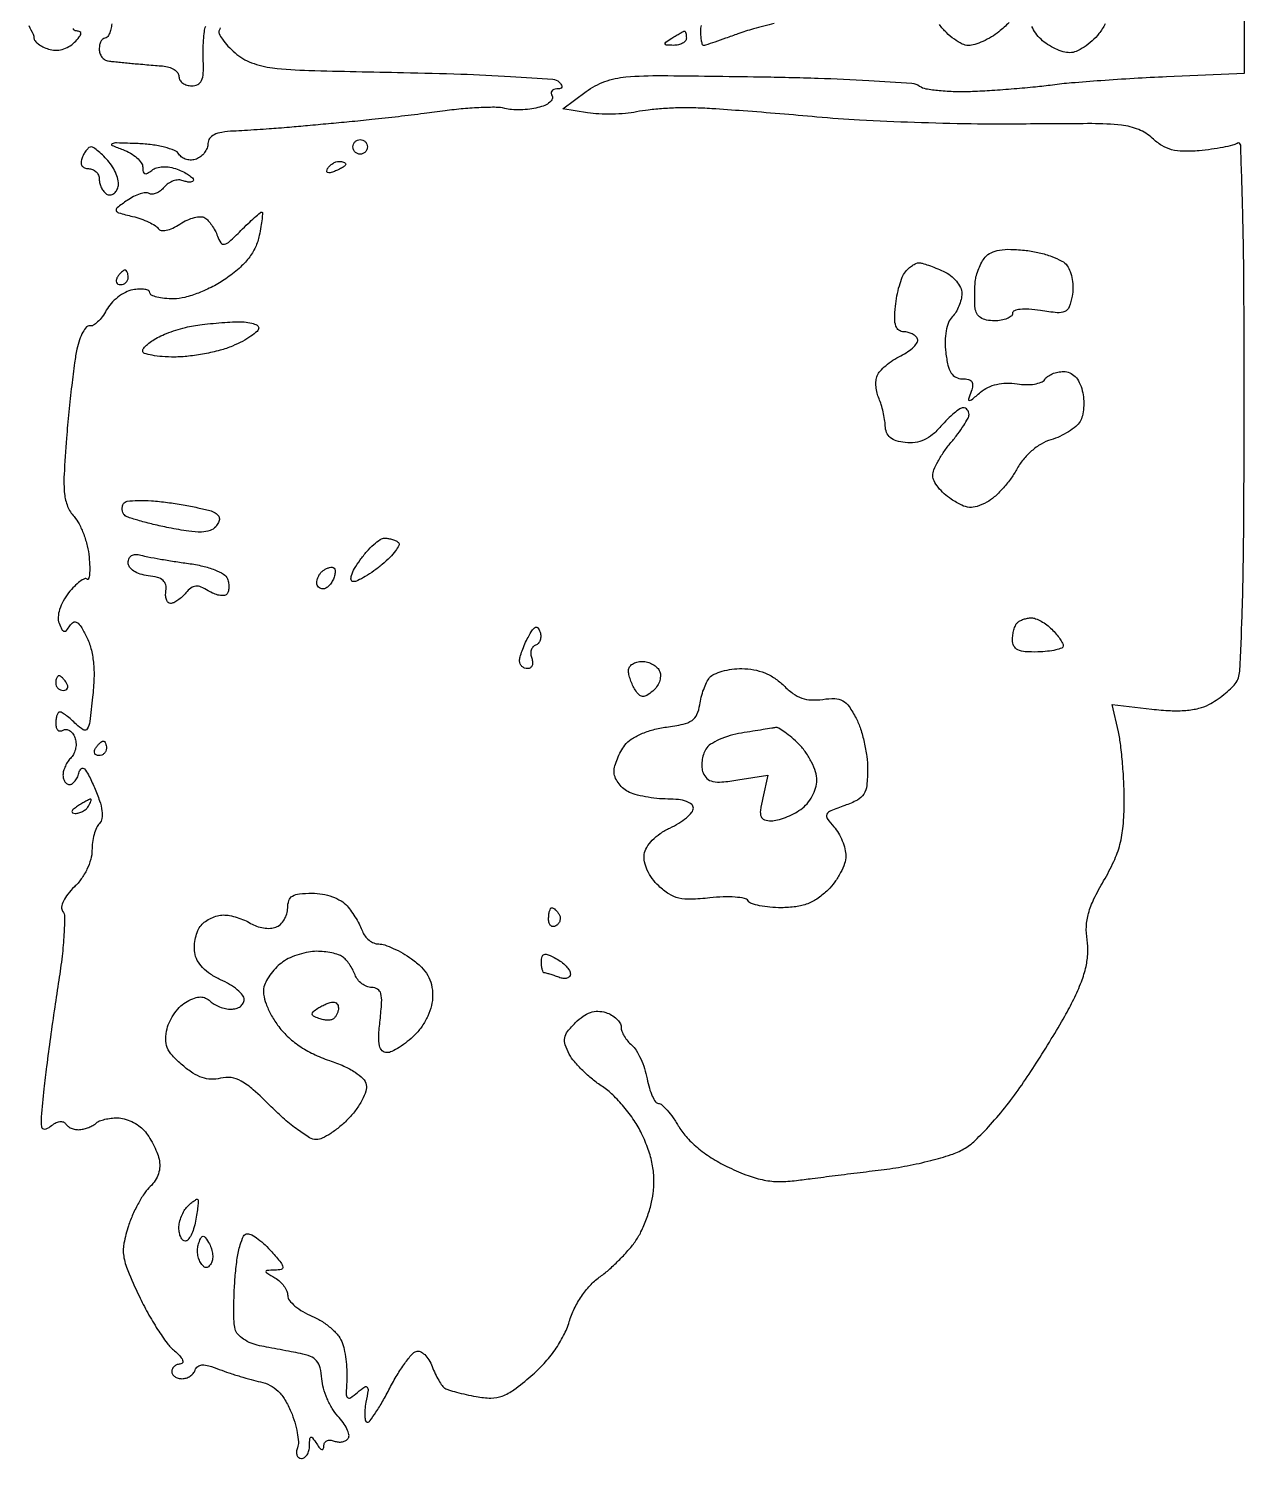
# Model space of a CAD drawing. Extents: x 0 to 102, y 0 to 135.
# Drawn here: x 87.33 to 101.54, y 100.42 to 117.11 of the extents above; entities that cross this region are included whole.
import ezdxf

# ---------------------------------------------------------------- set-up
doc = ezdxf.new("R2010")
doc.units = 0
doc.header["$MEASUREMENT"] = 0

msp = doc.modelspace()

# ---------------------------------------------------------------- linework, layer by layer
for points in [[(89.563001, 117.122141, -0.116081), (89.553366, 117.093302, 0.257894), (89.551523, 117.055571, 0.039817), (89.591172, 116.988761, 0.036026), (89.655437, 116.910451, 0.023972), (89.739355, 116.830108, 0.088283), (89.930642, 116.715552, 0.06191), (90.175101, 116.655775, 0.022539), (90.601445, 116.625416, 0.001901), (91.70342, 116.600933, -0.004205), (92.3751, 116.582915, -0.006531), (92.953983, 116.554938, -0.002432), (93.44867, 116.522132, -0.179377), (93.52107, 116.489272, -0.051571), (93.548829, 116.455412, -0.229064), (93.552155, 116.430611, -0.257015), (93.534966, 116.414579, -0.061943), (93.494927, 116.4096, 0.083242), (93.458053, 116.403418, 0.161917), (93.434611, 116.385477, 0.181826), (93.428164, 116.358759, 0.108075), (93.439167, 116.32748, -0.252947), (93.441234, 116.291925, -0.111512), (93.411468, 116.253535, -0.071107), (93.352838, 116.217816, -0.039846), (93.273603, 116.191068, -0.032161), (93.178222, 116.173554, -0.023273), (93.070403, 116.165911, -0.023647), (92.966877, 116.168298, -0.046392), (92.885623, 116.181667, 0.061798), (92.787514, 116.194727, 0.012281), (92.610188, 116.191949, 0.012827), (92.402587, 116.178254, 0.011628), (92.18903, 116.153634, -0.003794), (91.945475, 116.121681, -0.002033), (91.64434, 116.085738, -0.002024), (91.336805, 116.051561, -0.003167), (91.0719, 116.024902, -0.000475), (90.828113, 116.002161, -0.000481), (90.585318, 115.979982, -0.000468), (90.373972, 115.961079, -0.00197), (90.24705, 115.950352, -0.002869), (90.136879, 115.942113, -0.001387), (89.995762, 115.932766, -0.001375), (89.848646, 115.923839, -0.001976), (89.7183, 115.916805, 0.027271), (89.584736, 115.902798, 0.073786), (89.494106, 115.874134, 0.119507), (89.441515, 115.830595, 0.161737), (89.4222, 115.772445, -0.093813), (89.41209, 115.719033, -0.06681), (89.382415, 115.66568, -0.064812), (89.338537, 115.62047, -0.076272), (89.286762, 115.590917, -0.082066), (89.229959, 115.579246, -0.078083), (89.171382, 115.58613, -0.081747), (89.120064, 115.610036, -0.104917), (89.08417, 115.647602, 0.160416), (89.032623, 115.69094, 0.032023), (88.916846, 115.728917, 0.030648), (88.769559, 115.757495, 0.023554), (88.606258, 115.771126, 0.002555), (88.356708, 115.778882, 0.100887), (88.302672, 115.769321, 0.671087), (88.302436, 115.750416, 0.012497), (88.42815, 115.700765, -0.04279), (88.517167, 115.659218, -0.050764), (88.592459, 115.605051, -0.058472), (88.64422, 115.547082, -0.154226), (88.6608, 115.49461, 0.054955), (88.666477, 115.443114, 0.26215), (88.685541, 115.421912, 0.215056), (88.717004, 115.425005, 0.03918), (88.76655, 115.458898, -0.096519), (88.822747, 115.488573, -0.062389), (88.895497, 115.50097, -0.055588), (88.977889, 115.49545, -0.046097), (89.06265, 115.471983, -0.023235), (89.135554, 115.440411, -0.032597), (89.197085, 115.405156, -0.034038), (89.241547, 115.371106, -0.215552), (89.253, 115.345775, -0.26831), (89.243277, 115.32896, -0.115028), (89.21754, 115.32119, -0.070116), (89.178568, 115.324152, -0.037656), (89.132285, 115.33802, 0.10347), (89.078636, 115.346689, 0.069988), (89.017547, 115.335209, 0.066228), (88.958598, 115.306167, 0.072136), (88.9112, 115.263403, -0.052824), (88.867253, 115.220574, -0.066137), (88.818321, 115.191581, -0.079817), (88.77209, 115.180095, -0.160813), (88.735963, 115.188733, 0.168517), (88.694815, 115.19792, 0.047867), (88.629769, 115.184064, 0.042411), (88.554568, 115.153125, 0.033995), (88.479584, 115.107866, 0.010198), (88.361742, 115.021691, 0.321759), (88.351818, 114.989194, 0.249103), (88.379337, 114.96323, 0.006938), (88.542886, 114.920739, -0.023722), (88.640477, 114.891856, -0.026467), (88.731298, 114.854724, -0.027137), (88.804446, 114.81521, -0.110611), (88.840508, 114.780251, 0.21406), (88.876104, 114.757513, 0.087005), (88.934879, 114.759093, 0.061097), (89.010365, 114.784318, 0.033888), (89.095126, 114.831985, -0.038333), (89.178991, 114.878172, -0.045941), (89.264079, 114.90779, -0.052229), (89.338258, 114.918152, -0.156657), (89.38689, 114.904358, -0.066034), (89.425403, 114.870645, -0.029239), (89.466994, 114.817214, -0.02831), (89.505056, 114.754622, -0.033986), (89.533268, 114.691752, 0.058007), (89.572923, 114.613638, 0.313129), (89.614807, 114.596994, 0.130091), (89.67395, 114.628342, 0.009819), (89.805893, 114.755202, -0.005995), (89.890757, 114.838055, -0.009074), (89.96674, 114.907892, -0.004481), (90.032239, 114.964896, -0.178666), (90.049861, 114.9714, -0.432951), (90.058939, 114.961726, -0.009719), (90.053075, 114.891224, -0.015661), (90.041223, 114.80313, -0.00917), (90.021808, 114.69846, -0.060102), (89.976349, 114.562106, -0.054402), (89.898585, 114.435428, -0.04735), (89.784696, 114.314123, -0.029351), (89.630643, 114.19367, -0.031023), (89.478831, 114.102072, -0.028454), (89.312485, 114.026993, -0.02985), (89.1522, 113.97611, -0.059442), (89.02035, 113.959011, -0.02504), (88.914984, 113.963211, -0.039915), (88.826167, 113.978431, -0.047857), (88.763136, 114.001092, -0.290269), (88.7454, 114.029068, 0.276605), (88.730421, 114.054073, 0.080786), (88.686223, 114.069219, 0.056186), (88.621151, 114.072911, 0.033337), (88.543945, 114.063426, 0.071968), (88.458991, 114.034083, 0.04536), (88.370302, 113.977621, 0.044674), (88.291421, 113.904596, 0.060887), (88.235714, 113.825402, -0.034954), (88.188485, 113.750285, -0.045814), (88.134897, 113.68952, -0.053393), (88.083064, 113.65013, -0.186728), (88.042451, 113.642994, 0.267779), (88.004915, 113.63022, 0.054307), (87.962958, 113.570317, 0.043937), (87.923584, 113.480869, 0.028246), (87.893288, 113.371562, 0.0196), (87.865309, 113.213042, 0.004652), (87.831539, 112.946879, 0.004779), (87.79848, 112.640082, 0.0047), (87.771092, 112.331014, 0.006517), (87.743121, 111.907503, 0.03727), (87.747981, 111.682428, 0.072507), (87.784025, 111.535685, 0.087711), (87.859315, 111.415752, -0.064484), (87.917993, 111.331217, -0.030555), (87.9718, 111.209716, -0.029661), (88.01331, 111.073842, -0.036942), (88.034775, 110.943603, -0.013868), (88.041897, 110.828442, -0.030477), (88.039523, 110.740273, -0.056189), (88.02919, 110.689324, -0.560616), (88.012016, 110.685184, 0.31312), (87.981552, 110.690681, 0.052513), (87.927584, 110.658818, 0.041548), (87.862772, 110.601824, 0.024986), (87.795472, 110.524544, 0.04048), (87.732548, 110.429664, 0.050238), (87.6909, 110.332325, 0.057556), (87.673717, 110.242456, 0.110532), (87.684354, 110.170234, 0.024922), (87.716159, 110.09829, 0.226413), (87.742551, 110.077832, 0.279362), (87.771101, 110.087636, 0.035425), (87.810808, 110.142741, -0.126329), (87.851778, 110.182143, -0.282971), (87.893253, 110.180609, -0.112021), (87.940489, 110.130832, -0.018346), (88.004514, 110.01347, -0.051161), (88.056488, 109.875593, -0.039136), (88.085359, 109.716951, -0.033094), (88.091997, 109.530686, -0.019553), (88.076507, 109.308628, -0.005388), (88.042124, 109.022328, -0.10398), (88.01265, 108.938343, -0.412437), (87.96679, 108.92694, -0.062305), (87.884293, 108.991378, 0.015738), (87.826378, 109.045994, 0.020399), (87.7698, 109.092105, 0.018551), (87.720568, 109.126216, 0.143174), (87.693943, 109.134, 0.24027), (87.675402, 109.124545, 0.069178), (87.659801, 109.095256, 0.053039), (87.649126, 109.052624, 0.034856), (87.6456, 109.002107, 0.066686), (87.651848, 108.955472, 0.139718), (87.670627, 108.924425, 0.191), (87.698448, 108.913579, 0.137823), (87.730798, 108.922869, -0.155695), (87.767403, 108.932008, -0.122844), (87.806518, 108.919534, -0.096951), (87.84234, 108.886399, -0.066252), (87.868931, 108.837576, -0.075723), (87.882025, 108.777684, -0.061469), (87.878166, 108.711998, -0.062791), (87.858742, 108.650707, -0.088502), (87.826033, 108.603793, 0.049542), (87.789352, 108.559021, 0.037921), (87.758351, 108.503804, 0.038913), (87.737121, 108.447057, 0.070166), (87.7302, 108.39798, 0.069567), (87.736077, 108.355946, 0.085573), (87.753229, 108.320307, 0.100048), (87.778701, 108.296478, 0.139048), (87.808597, 108.288, 0.162683), (87.841047, 108.298845, 0.070054), (87.87372, 108.33149, 0.058822), (87.901697, 108.379408, 0.047606), (87.920203, 108.43605, -0.188117), (87.945768, 108.474021, -0.36805), (87.979613, 108.470661, -0.077072), (88.028109, 108.401665, -0.012371), (88.097548, 108.251872, -0.019829), (88.157208, 108.097911, -0.048378), (88.185308, 107.979687, -0.071446), (88.184783, 107.891889, -0.160552), (88.155142, 107.833102, 0.09459), (88.121853, 107.784106, 0.034931), (88.094022, 107.705006, 0.0331), (88.074984, 107.612195, 0.034049), (88.0686, 107.51856, -0.06968), (88.054059, 107.414723, -0.042874), (88.01004, 107.299168, -0.04124), (87.943978, 107.186958, -0.047534), (87.863098, 107.092771, 0.033933), (87.78672, 107.008563, 0.055077), (87.735556, 106.926739, 0.073093), (87.71373, 106.856881, 0.210956), (87.726427, 106.808941, -0.173718), (87.748717, 106.74402, -0.010719), (87.741524, 106.536939, -0.014885), (87.71987, 106.285548, -0.010415), (87.681164, 106.0038, 0.003158), (87.63315, 105.688316, 0.002251), (87.583198, 105.334403, 0.002272), (87.53861, 104.996427, 0.004849), (87.507879, 104.7348, 0.004381), (87.475578, 104.407827, 0.064184), (87.480025, 104.292353, 0.406167), (87.516184, 104.265851, 0.138484), (87.581911, 104.294758, -0.045871), (87.639562, 104.33402, -0.08799), (87.692317, 104.35213, -0.126704), (87.735172, 104.347964, -0.168633), (87.765304, 104.323443, 0.104834), (87.793681, 104.293735, 0.063276), (87.837194, 104.271466, 0.059244), (87.88839, 104.25957, 0.064006), (87.939587, 104.260486, 0.03447), (87.991423, 104.271786, 0.028782), (88.044531, 104.290638, 0.029748), (88.091232, 104.313668, 0.067048), (88.122551, 104.337551, -0.105408), (88.157534, 104.360239, -0.031972), (88.218248, 104.379113, -0.030451), (88.290822, 104.392064, -0.028934), (88.365688, 104.3964, -0.067436), (88.445627, 104.385569, -0.043342), (88.533465, 104.35291, -0.042961), (88.615485, 104.305022, -0.060889), (88.678057, 104.24835, -0.036126), (88.730404, 104.178187, -0.022513), (88.781749, 104.089286, -0.022552), (88.824683, 103.996562, -0.037599), (88.851192, 103.914757, -0.068917), (88.859874, 103.828738, -0.068219), (88.844919, 103.743283, -0.067337), (88.807236, 103.664053, -0.064292), (88.74936, 103.596284, 0.060001), (88.685431, 103.522711, 0.022494), (88.613827, 103.406063, 0.021901), (88.546465, 103.2707, 0.024803), (88.494236, 103.135388, 0.032282), (88.441445, 102.932231, 0.085118), (88.438468, 102.782412, 0.061746), (88.485755, 102.613715, 0.011312), (88.617836, 102.317356, 0.016244), (88.719849, 102.11868, 0.016219), (88.834597, 101.926941, 0.016279), (88.945487, 101.766331, 0.059548), (89.030187, 101.67646, -0.027954), (89.09252, 101.618163, -0.077678), (89.126677, 101.569075, -0.217013), (89.127465, 101.538143, -0.293588), (89.10495, 101.522815, 0.078091), (89.064552, 101.51536, 0.088334), (89.030264, 101.495976, 0.097858), (89.00732, 101.467888, 0.123077), (88.9992, 101.4354, 0.140362), (89.008439, 101.403139, 0.099913), (89.034406, 101.375651, 0.085122), (89.073242, 101.357138, 0.068857), (89.11905, 101.3508, 0.07802), (89.167389, 101.358389, 0.068001), (89.213615, 101.380562, 0.070308), (89.250788, 101.413391, 0.096609), (89.272672, 101.452116, -0.154438), (89.303318, 101.494307, -0.154143), (89.35268, 101.511229, -0.078291), (89.430713, 101.500877, -0.018852), (89.554672, 101.458993, 0.010704), (89.666588, 101.419135, 0.006846), (89.798172, 101.377414, 0.006878), (89.928288, 101.340056, 0.012743), (90.035034, 101.313894, -0.067049), (90.147351, 101.273053, -0.072703), (90.241457, 101.204754, -0.063619), (90.321266, 101.104176, -0.036997), (90.391133, 100.966545, -0.026084), (90.435054, 100.8438, -0.028241), (90.464613, 100.720339, -0.029332), (90.477591, 100.612609, -0.107321), (90.467198, 100.545027, 0.066255), (90.455811, 100.497274, 0.113758), (90.460878, 100.456868, 0.152219), (90.481239, 100.430274, 0.155037), (90.512949, 100.4202, 0.15501), (90.54877, 100.431579, 0.096651), (90.57947, 100.46369, 0.079299), (90.600423, 100.511638, 0.061317), (90.607895, 100.56825, -0.011938), (90.610598, 100.651066, -0.327416), (90.623681, 100.666939, -0.309569), (90.643533, 100.659653, -0.011213), (90.6912, 100.5894, 0.024208), (90.726752, 100.539826, 0.156742), (90.751995, 100.52295, 0.394239), (90.768266, 100.531271, 0.083809), (90.774505, 100.565595, -0.129608), (90.784377, 100.601219, -0.149452), (90.810183, 100.625066, -0.125667), (90.848829, 100.632869, -0.079069), (90.894143, 100.623277, 0.067118), (90.942966, 100.611724, 0.07245), (90.991802, 100.613987, 0.081097), (91.033178, 100.629221, 0.126312), (91.060417, 100.65542, 0.198277), (91.067326, 100.69767, 0.052308), (91.044422, 100.763698, 0.044762), (91.00011, 100.839696, 0.033182), (90.938659, 100.915117, -0.052391), (90.87236, 101.003178, -0.03317), (90.813605, 101.117612, -0.033127), (90.770381, 101.239114, -0.051331), (90.751234, 101.34869, 0.041193), (90.731332, 101.477961, 0.117298), (90.690464, 101.558691, 0.122984), (90.618951, 101.610167, 0.047538), (90.50085, 101.64466, -0.000062), (90.394081, 101.665114, -0.000035), (90.264514, 101.689962, -0.000035), (90.133756, 101.715056, -0.000057), (90.023003, 101.736332, -0.050279), (89.926379, 101.765206, -0.051972), (89.838605, 101.812556, -0.057457), (89.771989, 101.870203, -0.122327), (89.739584, 101.92963, -0.054853), (89.727059, 102.014697, -0.00989), (89.724367, 102.174888, -0.01056), (89.728911, 102.36347, -0.009382), (89.741456, 102.559298, -0.016158), (89.764609, 102.759645, -0.034236), (89.79805, 102.912187, -0.043243), (89.837991, 103.014954, -0.285844), (89.88272, 103.0428, -0.130083), (89.933546, 103.029349, -0.030233), (90.008189, 102.980672, -0.029207), (90.089955, 102.912259, -0.025001), (90.167784, 102.8313, -0.008499), (90.273043, 102.706003, -0.129022), (90.296243, 102.654751, -0.392524), (90.278008, 102.626897, -0.056467), (90.204191, 102.617227, 0.007237), (90.110393, 102.614233, 0.40252), (90.099343, 102.602584, 0.260343), (90.109147, 102.585287, 0.004582), (90.20475, 102.528424, -0.055458), (90.261378, 102.486418, -0.050723), (90.30931, 102.431814, -0.054125), (90.342011, 102.373478, -0.101034), (90.3528, 102.320632, 0.172014), (90.372284, 102.265672, 0.047725), (90.437385, 102.199437, 0.042239), (90.530529, 102.13375, 0.033517), (90.640748, 102.078758, -0.043509), (90.757538, 102.017549, -0.041108), (90.864372, 101.936017, -0.043786), (90.947966, 101.846147, -0.08644), (90.993636, 101.760373, -0.0341), (91.017361, 101.666931, -0.018037), (91.034575, 101.548545, -0.017868), (91.043515, 101.425622, -0.02631), (91.041811, 101.317401, 0.010296), (91.034855, 101.171862, 0.205107), (91.050919, 101.13134, 0.360382), (91.084482, 101.128075, 0.023935), (91.16786, 101.190501, -0.017482), (91.252301, 101.25544, -0.388178), (91.280558, 101.252034, -0.219668), (91.290751, 101.216299, -0.008288), (91.266469, 101.07585, 0.023122), (91.253759, 100.986652, 0.039603), (91.252547, 100.911541, 0.050189), (91.261304, 100.858401, 0.338947), (91.281152, 100.8432, 0.239197), (91.312744, 100.85923, 0.011379), (91.382764, 100.95965, 0.016589), (91.461803, 101.087712, 0.010969), (91.54437, 101.239627, -0.016205), (91.630312, 101.393876, -0.020845), (91.719589, 101.529429, -0.019182), (91.801577, 101.634536, -0.141485), (91.853929, 101.669503, -0.187787), (91.900132, 101.666566, -0.082033), (91.951719, 101.631393, -0.064577), (92.000725, 101.570755, -0.046885), (92.039061, 101.492794, 0.020048), (92.074741, 101.4092, 0.022348), (92.115853, 101.331786, 0.022388), (92.156445, 101.26951, 0.099024), (92.188276, 101.239798, 0.063292), (92.231733, 101.220017, 0.009491), (92.324018, 101.193304, 0.010534), (92.434843, 101.165982, 0.008916), (92.553044, 101.141674, 0.04344), (92.72557, 101.124685, 0.092687), (92.857039, 101.147729, 0.070356), (92.993061, 101.221834, 0.017257), (93.192697, 101.381244, 0.030005), (93.344571, 101.528023, 0.032582), (93.473341, 101.688134, 0.034492), (93.573322, 101.853713, 0.045826), (93.638969, 102.016801, -0.040261), (93.697515, 102.167043, -0.035793), (93.78138, 102.312299, -0.036859), (93.881688, 102.439209, -0.05242), (93.989358, 102.534316, 0.025303), (94.096836, 102.619356, 0.015579), (94.214776, 102.729476, 0.015611), (94.324882, 102.84595, 0.026832), (94.408045, 102.950399, 0.042055), (94.476342, 103.065712, 0.023475), (94.540479, 103.215856, 0.023273), (94.591457, 103.374869, 0.034728), (94.619635, 103.518085, 0.039309), (94.627489, 103.687732, 0.040044), (94.608565, 103.855447, 0.037365), (94.561358, 104.027964, 0.026944), (94.484421, 104.212157, 0.03594), (94.396253, 104.36565, 0.025477), (94.276927, 104.524524, 0.025846), (94.146665, 104.665248, 0.048509), (94.025807, 104.762057, -0.026903), (93.910153, 104.846774, -0.022058), (93.795999, 104.948956, -0.022605), (93.699293, 105.052477, -0.053308), (93.639744, 105.139584, -0.040434), (93.591298, 105.250347, -0.13138), (93.585721, 105.329623, -0.118889), (93.620414, 105.40573, -0.030266), (93.710991, 105.507991, -0.042892), (93.80024, 105.583114, -0.073063), (93.887086, 105.627017, -0.083234), (93.974503, 105.640776, -0.074477), (94.065257, 105.626256, -0.052608), (94.133774, 105.596276, -0.058778), (94.191777, 105.553541, -0.067133), (94.231244, 105.505164, -0.138438), (94.2444, 105.458558, 0.088733), (94.25333, 105.408635, 0.043242), (94.281019, 105.349886, 0.041073), (94.321363, 105.292036, 0.046785), (94.369061, 105.244258, -0.081971), (94.420729, 105.184691, -0.030627), (94.472952, 105.086707, -0.02935), (94.517842, 104.97089, -0.03142), (94.547676, 104.853199, 0.024649), (94.574024, 104.743025, 0.036577), (94.608705, 104.650082, 0.040591), (94.646085, 104.583475, 0.24956), (94.679668, 104.5656, -0.189491), (94.719278, 104.55003, -0.025723), (94.782532, 104.484833, -0.026663), (94.852305, 104.395951, -0.019576), (94.920257, 104.29065, 0.05461), (95.015689, 104.163285, 0.03409), (95.152192, 104.035993, 0.031572), (95.318464, 103.917487, 0.028519), (95.503946, 103.816381, 0.021216), (95.72747, 103.721976, 0.041703), (95.913138, 103.669823, 0.046376), (96.091385, 103.652334, 0.033756), (96.290292, 103.664757, -0.000778), (96.475125, 103.688602, -0.000271), (96.741383, 103.722384, -0.000269), (97.034541, 103.759258, -0.000314), (97.313074, 103.793962, 0.016384), (97.584853, 103.836732, 0.015614), (97.857687, 103.897768, 0.015771), (98.095124, 103.966776, 0.052197), (98.243674, 104.032881, 0.060914), (98.375318, 104.131853, 0.016989), (98.555233, 104.317218, 0.016878), (98.746108, 104.542572, 0.016992), (98.920901, 104.779795, 0.007885), (99.09047, 105.035662, 0.006258), (99.265762, 105.317139, 0.006331), (99.421756, 105.58228, 0.015715), (99.527295, 105.781237, 0.021564), (99.616667, 105.985095, 0.037094), (99.670705, 106.16236, 0.043673), (99.692404, 106.322782, 0.052055), (99.683732, 106.475138, -0.05258), (99.674962, 106.632105, -0.056023), (99.69966, 106.784001, -0.044878), (99.76358, 106.952385, -0.019657), (99.876409, 107.163, 0.024723), (99.995285, 107.390405, 0.043685), (100.066844, 107.589568, 0.042099), (100.104268, 107.803139, 0.021226), (100.117091, 108.0765, 0.012138), (100.112769, 108.29422, 0.009664), (100.097869, 108.528739, 0.009794), (100.075597, 108.74556, 0.024124), (100.0485, 108.903237), (99.977661, 109.222374), (100.439446, 109.168101, 0.018554), (100.655116, 109.150834, 0.031037), (100.836984, 109.154338, 0.037382), (100.986984, 109.177938, 0.064789), (101.104865, 109.222332, 0.025663), (101.19038, 109.273696, 0.019329), (101.278956, 109.338395, 0.019668), (101.35766, 109.405885, 0.041985), (101.411559, 109.465069, 0.152045), (101.465258, 109.610817, 0.004669), (101.492409, 110.258689, 0.006306), (101.511099, 111.196223, 0.001615), (101.517309, 112.713343, 0.001748), (101.51367, 114.096044, 0.00526), (101.497965, 115.03937, 0.001911), (101.475873, 115.751983, 0.575739), (101.434128, 115.774314, -0.078294), (101.380442, 115.751786, -0.012442), (101.268635, 115.727235, -0.013527), (101.134281, 115.704971, -0.011472), (100.991332, 115.688572, -0.026153), (100.805785, 115.681334, -0.062097), (100.669179, 115.700215, -0.073326), (100.555532, 115.749308, -0.05005), (100.4437, 115.835062, 0.093862), (100.286223, 115.935337, 0.068173), (100.084112, 115.985591, 0.026903), (99.739581, 116.004137, 0.002728), (98.919546, 115.999649, -0.006672), (98.331849, 116.001068, -0.004616), (97.667159, 116.017683, -0.004655), (97.028601, 116.0455, -0.009524), (96.5286, 116.081508, 0.002016), (96.095817, 116.119216, 0.002119), (95.66991, 116.152777, 0.002027), (95.302204, 116.178686, 0.009505), (95.0904, 116.188708, 0.014285), (94.923873, 116.188658, 0.010258), (94.738044, 116.179475, 0.010372), (94.561386, 116.163419, 0.021907), (94.425492, 116.142158, -0.02825), (94.295793, 116.123548, -0.016888), (94.140165, 116.115408, -0.016882), (93.984162, 116.117792, -0.027966), (93.853268, 116.131581), (93.565252, 116.17832), (93.836643, 116.378546, -0.071762), (94.053364, 116.494798, -0.066088), (94.300319, 116.549268, -0.023443), (94.718636, 116.565268, -0.001738), (95.862733, 116.551397, -0.00421), (96.543245, 116.535047, -0.006382), (97.134664, 116.508295, -0.002755), (97.637319, 116.476344, -0.140891), (97.728666, 116.443111, 0.115617), (97.800778, 116.412737, 0.017675), (97.956332, 116.39191, 0.018968), (98.144999, 116.380611, 0.015429), (98.3475, 116.382428, 0.006305), (98.572665, 116.394245, 0.004205), (98.830249, 116.4132, 0.004233), (99.079794, 116.435804, 0.00828), (99.2781, 116.458782, -0.01168), (99.5005, 116.48302, -0.003401), (99.843995, 116.510004, -0.003416), (100.231338, 116.535124, -0.00365), (100.61055, 116.554339), (101.52, 116.59377), (101.52, 119.119488, 0.000984)], [(87.329672, 117.148364, -0.01108), (87.381396, 117.048577, -0.114511), (87.3918, 117.003744, 0.175836), (87.403642, 116.971112, 0.056105), (87.441579, 116.934876, 0.048056), (87.496401, 116.900935, 0.037762), (87.561259, 116.874818, 0.073014), (87.639771, 116.862021, 0.06791), (87.720713, 116.871766, 0.066686), (87.797392, 116.90316, 0.066), (87.863402, 116.953717, 0.020841), (87.92071, 117.016012, 0.128063), (87.939416, 117.055005, 0.341714), (87.928052, 117.077601, 0.112032), (87.889273, 117.0864, -0.155737), (87.859952, 117.09576, -0.345719), (87.853715, 117.116885, -0.114547)], [(88.299169, 117.171405, -0.037067), (88.289402, 117.106463, -0.053632), (88.270584, 117.051622, -0.068014), (88.246254, 117.013957, -0.218755), (88.219797, 117.0018, 0.183552), (88.194375, 116.992142, 0.090592), (88.172763, 116.964523, 0.070474), (88.158118, 116.923458, 0.050507), (88.1532, 116.8749, 0.080226), (88.161175, 116.825519, 0.082834), (88.184264, 116.781759, 0.088924), (88.218583, 116.750257, 0.1136), (88.25895, 116.736023, 0.002137), (88.311212, 116.730331, 0.000838), (88.383338, 116.722908, 0.000829), (88.461373, 116.71514, 0.001034), (88.5339, 116.708194, 0.001511), (88.612366, 116.701081, 0.000809), (88.709313, 116.692747, 0.000806), (88.808268, 116.684562, 0.00126), (88.89345, 116.67787, -0.054477), (88.96626, 116.664266, -0.070369), (89.027885, 116.635699, -0.086382), (89.069397, 116.597265, -0.164342), (89.0838, 116.554629, 0.135589), (89.095259, 116.51315, 0.100352), (89.12747, 116.477809, 0.086758), (89.175652, 116.454023, 0.071496), (89.232464, 116.445857, 0.112755), (89.30357, 116.462099, 0.173918), (89.347347, 116.506593, 0.097912), (89.367727, 116.590713, 0.022375), (89.367395, 116.737837, -0.01481), (89.365308, 116.857866, -0.015086), (89.370366, 116.977068, -0.01502), (89.380985, 117.080181, -0.058505), (89.396796, 117.142223, -0.074365)], [(96.031491, 117.171689, 0.009379), (95.789078, 117.110361, 0.021125), (95.608514, 117.052762, -0.002575), (95.464362, 117.000814, -0.003844), (95.337768, 116.957021, -0.00167), (95.229326, 116.920842, -0.079838), (95.206664, 116.9172, -0.329368), (95.194294, 116.92634, -0.02828), (95.184301, 116.966903, -0.02865), (95.177285, 117.021541, -0.017609), (95.175, 117.0864, -0.048028), (95.181234, 117.151154, -0.068025)], [(98.772812, 117.185079, -0.02687), (98.653995, 117.077806, -0.034125), (98.566501, 117.016337, -0.030015), (98.467712, 116.964378, -0.03122), (98.372643, 116.928402, -0.074976), (98.29836, 116.9172, -0.114491), (98.225374, 116.934134, -0.04239), (98.134342, 116.988789, -0.039256), (98.041448, 117.067656, -0.037963), (97.960884, 117.160908, 0.035153)], [(99.89451, 117.169745, -0.050078), (99.82186, 117.055509, -0.041604), (99.742457, 116.97022, -0.040084), (99.649088, 116.89808, -0.042871), (99.556263, 116.848327, -0.101933), (99.479922, 116.8326, -0.073173), (99.404022, 116.843768, -0.03633), (99.31294, 116.878551, -0.035084), (99.221948, 116.929159, -0.043106), (99.145417, 116.98903, -0.050148), (99.0832, 117.059887, -0.058371), (99.039953, 117.138352, -0.066549)]]:
    msp.add_lwpolyline(points, format="xyb")
for points in [[(94.98465, 117.085105, -0.309048), (94.99283, 117.08022, -0.04613), (94.999587, 117.061168, -0.038557), (95.004271, 117.034132, -0.023625), (95.0058, 117.0018, -0.17131), (94.994443, 116.969625, -0.095191), (94.96231, 116.942432, -0.075283), (94.914385, 116.92427, -0.055234), (94.85775, 116.918495, -0.011938), (94.774934, 116.921198, -0.327416), (94.759061, 116.934281, -0.309569), (94.766347, 116.954133, -0.011213), (94.8366, 117.0018, -0.006384), (94.886752, 117.03331, -0.008918), (94.932436, 117.060099, -0.005891), (94.971181, 117.081303, -0.107356)], [(88.05885, 115.7328, 0.169001), (88.033663, 115.724036, 0.051999), (88.004468, 115.695523, 0.045375), (87.976222, 115.654469, 0.036398), (87.953406, 115.6059, 0.075244), (87.94198, 115.553874, 0.151899), (87.951676, 115.513463, 0.166113), (87.981643, 115.487985, 0.094119), (88.028955, 115.479, -0.097114), (88.076375, 115.469702, -0.097472), (88.116703, 115.44319, -0.098384), (88.143706, 115.403614, -0.100996), (88.1532, 115.357093, 0.062273), (88.159519, 115.306556, 0.051366), (88.178227, 115.255529, 0.053329), (88.205782, 115.211637, 0.087738), (88.238398, 115.182531, 0.139379), (88.274584, 115.172258, 0.124143), (88.312579, 115.181855, 0.103705), (88.346665, 115.210629, 0.074293), (88.371291, 115.25417, 0.122436), (88.378737, 115.31452, 0.052871), (88.360416, 115.393997, 0.047973), (88.32179, 115.478649, 0.046071), (88.267292, 115.555633, 0.017118), (88.205052, 115.623478, 0.022445), (88.143488, 115.680757, 0.020805), (88.089381, 115.722999, 0.156576)], [(91.1988, 115.8174, -0.099038), (91.231087, 115.810941, -0.097945), (91.258549, 115.792549, -0.097945), (91.276941, 115.765087, -0.099038), (91.2834, 115.7328, -0.099038), (91.276941, 115.700513, -0.097945), (91.258549, 115.673051, -0.097945), (91.231087, 115.654659, -0.099038), (91.1988, 115.6482, -0.099038), (91.166513, 115.654659, -0.097945), (91.139051, 115.673051, -0.097945), (91.120659, 115.700513, -0.099038), (91.1142, 115.7328, -0.099038), (91.120659, 115.765087, -0.097945), (91.139051, 115.792549, -0.097945), (91.166513, 115.810941, -0.099038)], [(90.949993, 115.5636, -0.039867), (90.980475, 115.561166, -0.059132), (91.006215, 115.553833, -0.077771), (91.023728, 115.543075, -0.219607), (91.0296, 115.530351, -0.2252), (91.02209, 115.514523, -0.029412), (90.991032, 115.49207, -0.029555), (90.948599, 115.468441, -0.020646), (90.898306, 115.44672, -0.036408), (90.849257, 115.43189, -0.155351), (90.819155, 115.434527, -0.32948), (90.809057, 115.451426, -0.1144), (90.818699, 115.479969, -0.061454), (90.844374, 115.511959, -0.051183), (90.878587, 115.539033, -0.053277), (90.915724, 115.557466, -0.088797)], [(98.973528, 114.523682, -0.029492), (99.125837, 114.497347, -0.031716), (99.270237, 114.453692, -0.033469), (99.388083, 114.400512, -0.112623), (99.451555, 114.345388, -0.077771), (99.486539, 114.277552, -0.040541), (99.509201, 114.184898, -0.039071), (99.517384, 114.083767, -0.047916), (99.508574, 113.989439, -0.043272), (99.473318, 113.864662, -0.197877), (99.422879, 113.810798, -0.131655), (99.335764, 113.796229, -0.01562), (99.139624, 113.821338, 0.020244), (99.005043, 113.837304, 0.044844), (98.901789, 113.836062, 0.068271), (98.834418, 113.819719, 0.308372), (98.8128, 113.788, -0.224612), (98.797295, 113.755227, -0.075755), (98.750672, 113.727545, -0.057631), (98.68229, 113.708661, -0.038595), (98.6013, 113.7024, -0.049176), (98.508237, 113.711575, -0.096707), (98.439702, 113.739695, -0.120301), (98.396181, 113.78649, -0.105243), (98.376396, 113.85045, -0.015376), (98.372319, 113.918834, -0.008442), (98.37132, 114.002713, -0.008408), (98.373177, 114.087956, -0.013298), (98.377939, 114.160892, -0.045004), (98.390996, 114.23194, -0.028916), (98.41813, 114.311287, -0.028999), (98.454024, 114.386495, -0.047396), (98.493767, 114.444835, -0.110851), (98.562262, 114.497696, -0.068502), (98.659863, 114.527853, -0.048596), (98.793298, 114.536643, -0.020228)], [(97.719378, 114.3792, -0.070812), (97.759147, 114.373539, -0.012046), (97.832297, 114.35036, -0.012938), (97.917469, 114.318608, -0.011205), (98.005119, 114.28102, -0.055251), (98.088906, 114.231033, -0.057602), (98.158415, 114.16452, -0.063378), (98.204973, 114.091199, -0.110234), (98.2206, 114.021178, -0.057828), (98.212473, 113.951147, -0.038934), (98.187977, 113.87438, -0.039079), (98.152077, 113.802792, -0.060687), (98.109544, 113.748458, 0.103978), (98.066617, 113.682678, 0.048088), (98.038768, 113.583926, 0.041822), (98.027281, 113.463606, 0.031961), (98.034199, 113.331501, 0.02562), (98.059253, 113.183281, 0.086256), (98.096574, 113.092685, 0.137675), (98.151126, 113.04344, 0.115684), (98.227201, 113.0256, -0.056345), (98.298015, 113.017594, -0.186222), (98.336257, 112.991802, -0.185809), (98.347315, 112.946963, -0.056067), (98.3305, 112.87755, 0.01042), (98.299584, 112.78695, 0.480226), (98.3091, 112.772657, 0.196902), (98.334713, 112.780603, 0.004108), (98.438905, 112.867987, -0.063782), (98.525758, 112.924731, -0.056745), (98.627575, 112.960513, -0.052642), (98.742014, 112.974243, -0.041841), (98.866232, 112.965605, 0.034899), (98.971851, 112.956788, 0.0433), (99.070175, 112.963982, 0.049047), (99.14832, 112.984569, 0.166929), (99.188474, 113.017468, -0.10321), (99.222203, 113.053008, -0.05174), (99.276713, 113.08296, -0.048248), (99.341935, 113.103324, -0.051601), (99.408381, 113.1102, -0.101598), (99.481503, 113.095187, -0.098589), (99.543688, 113.052503, -0.082565), (99.592759, 112.981986, -0.049363), (99.627346, 112.885606, -0.043149), (99.642789, 112.789703, -0.036912), (99.64275, 112.687343, -0.038564), (99.628497, 112.593832, -0.081052), (99.60063, 112.526056, -0.081902), (99.550868, 112.468777, -0.033067), (99.466691, 112.407922, -0.031614), (99.365515, 112.35309, -0.034767), (99.261342, 112.31341, 0.059782), (99.146639, 112.263032, 0.045446), (99.035124, 112.18273, 0.043971), (98.93617, 112.080268, 0.04656), (98.85877, 111.963928, -0.034719), (98.788083, 111.852031, -0.026926), (98.696715, 111.740569, -0.027586), (98.599683, 111.645508, -0.05721), (98.512635, 111.585225, -0.039991), (98.39853, 111.535433, -0.103791), (98.309982, 111.524335, -0.094835), (98.219641, 111.549461, -0.029926), (98.097536, 111.619407, -0.03976), (98.015144, 111.683288, -0.041888), (97.945455, 111.758384, -0.045692), (97.897259, 111.833077, -0.121012), (97.8822, 111.894388, -0.099595), (97.895877, 111.96237, -0.026259), (97.944328, 112.062781, -0.025582), (98.012748, 112.17357, -0.023784), (98.0937, 112.279628, 0.014127), (98.17469, 112.381593, 0.018078), (98.243072, 112.480091, 0.016138), (98.293805, 112.56503, 0.127218), (98.3052, 112.609091, 0.087532), (98.299939, 112.638915, 0.094476), (98.28483, 112.664255, 0.100116), (98.26231, 112.681206, 0.111873), (98.235856, 112.6872, 0.15559), (98.198415, 112.67526, 0.020423), (98.131526, 112.623534, 0.022132), (98.0553, 112.553464, 0.016875), (97.978065, 112.470466, -0.039836), (97.878756, 112.373111, -0.067027), (97.780143, 112.311012, -0.074188), (97.67612, 112.281097, -0.061778), (97.560958, 112.280116, -0.044576), (97.455958, 112.301835, -0.101196), (97.384945, 112.340149, -0.124154), (97.343395, 112.397463, -0.087578), (97.327085, 112.4757, 0.029881), (97.320225, 112.55125, 0.018595), (97.303637, 112.638687, 0.018641), (97.280759, 112.724018, 0.031848), (97.254584, 112.79295, -0.048706), (97.232212, 112.858426, -0.038093), (97.220554, 112.932667, -0.039233), (97.220469, 113.004129, -0.072418), (97.233225, 113.060684, -0.093766), (97.266433, 113.114438, -0.031895), (97.332834, 113.178395, -0.030403), (97.416926, 113.24128, -0.030626), (97.507826, 113.293334, 0.033032), (97.593003, 113.342657, 0.048768), (97.659662, 113.397491, 0.060865), (97.700326, 113.449522, 0.233951), (97.7036, 113.48928, 0.11331), (97.681647, 113.521153, 0.063864), (97.643087, 113.54836, 0.058681), (97.594776, 113.56708, 0.059991), (97.5438, 113.57388, -0.154867), (97.486766, 113.592784, -0.157725), (97.451573, 113.640994, -0.082575), (97.438065, 113.728636, -0.021445), (97.445899, 113.8716, -0.022981), (97.463409, 113.992715, -0.02294), (97.491968, 114.111785, -0.023509), (97.526485, 114.213123, -0.078598), (97.562008, 114.27345, -0.035875), (97.600528, 114.313916, -0.036676), (97.644168, 114.348136, -0.039264), (97.686346, 114.371905, -0.109105)], [(88.454293, 114.2946, 0.151918), (88.436465, 114.289055, 0.038439), (88.412586, 114.269749, 0.035638), (88.387457, 114.242383, 0.029505), (88.3647, 114.21, 0.082592), (88.351459, 114.177674, 0.161196), (88.354091, 114.150251, 0.182303), (88.371979, 114.132023, 0.108972), (88.402007, 114.1254, 0.093332), (88.436207, 114.13184, 0.09642), (88.465282, 114.150251, 0.099167), (88.484742, 114.17772, 0.105053), (88.4916, 114.21, 0.042167), (88.488864, 114.242389, 0.061769), (88.480641, 114.269749, 0.081139), (88.468559, 114.288301, 0.210953)], [(89.73945, 113.690879, -0.028726), (89.844805, 113.68924, -0.045764), (89.933633, 113.674498, -0.05849), (89.995593, 113.650268, -0.277075), (90.0144, 113.618935, -0.214059), (89.996478, 113.578991, -0.030802), (89.924386, 113.522378, -0.030429), (89.825336, 113.462562, -0.021669), (89.707968, 113.407435, -0.033601), (89.563931, 113.358324, -0.018616), (89.382755, 113.31701, -0.018494), (89.195308, 113.288684, -0.028257), (89.031168, 113.2794, -0.017864), (88.889197, 113.284474, -0.029044), (88.769596, 113.300052, -0.028938), (88.680974, 113.322252, -0.327921), (88.6608, 113.349704, -0.177199), (88.672978, 113.382989, -0.038285), (88.716715, 113.427374, -0.03548), (88.778273, 113.473714, -0.027473), (88.85115, 113.515385, -0.023901), (88.939344, 113.554422, -0.014191), (89.047713, 113.59282, -0.014187), (89.158211, 113.625046, -0.023663), (89.253, 113.64506, -0.011295), (89.353553, 113.659043, -0.005419), (89.483138, 113.672667, -0.005369), (89.618738, 113.683972, -0.00764)], [(88.948655, 111.581656, -0.00876), (89.133165, 111.553317, -0.010844), (89.303809, 111.520215, -0.009309), (89.44519, 111.486827, -0.075907), (89.50613, 111.460914, -0.087219), (89.542348, 111.42866, -0.158155), (89.556019, 111.39184, -0.131678), (89.546446, 111.34904, -0.052756), (89.512917, 111.29867, -0.139683), (89.446157, 111.252948, -0.075267), (89.347146, 111.235679, -0.043375), (89.198613, 111.245238, -0.011532), (88.964639, 111.286372, -0.00873), (88.783722, 111.325793, -0.011863), (88.622052, 111.368062, -0.008861), (88.489661, 111.408606, -0.118171), (88.446559, 111.435041, -0.101826), (88.428541, 111.462397, -0.077772), (88.42055, 111.497429, -0.074736), (88.423535, 111.534587, -0.081232), (88.437361, 111.568082, -0.228731), (88.480182, 111.595378, -0.022811), (88.604836, 111.604388, -0.024601), (88.764339, 111.600775, -0.015761)], [(91.486561, 111.1644, -0.042502), (91.531337, 111.160587, -0.036262), (91.577347, 111.14921, -0.037849), (91.617852, 111.132534, -0.079965), (91.645309, 111.112691, -0.32452), (91.650487, 111.080151, -0.042258), (91.611278, 111.016807, -0.036242), (91.54518, 110.94009, -0.021919), (91.456846, 110.858891, -0.018652), (91.357614, 110.781524, -0.021989), (91.258056, 110.716164, -0.021539), (91.170364, 110.66895, -0.113185), (91.117377, 110.6568, -0.367289), (91.0931, 110.677414, -0.118872), (91.096856, 110.728201, -0.055083), (91.132941, 110.808899, -0.022059), (91.1988, 110.9106, -0.025838), (91.275843, 111.007758, -0.03149), (91.357877, 111.089846, -0.032962), (91.433691, 111.148307, -0.148827)], [(88.63965, 110.965712, 0.019953), (88.722022, 110.946463, 0.004487), (88.863701, 110.92058, 0.004646), (89.027886, 110.893674, 0.004485), (89.194478, 110.869489, -0.023866), (89.361025, 110.838679, -0.036589), (89.500993, 110.7948, -0.042537), (89.604098, 110.743465, -0.165848), (89.649079, 110.689529, -0.050611), (89.663171, 110.637659, -0.05318), (89.666229, 110.584886, -0.059162), (89.65852, 110.539035, -0.125818), (89.640304, 110.508304, -0.184898), (89.607349, 110.493598, -0.062063), (89.553878, 110.497341, -0.051741), (89.49026, 110.51683, -0.039421), (89.425567, 110.550464, 0.039252), (89.341239, 110.594343, 0.124284), (89.278828, 110.604032, 0.140888), (89.223978, 110.582555, 0.05629), (89.165256, 110.526111, -0.034059), (89.120405, 110.479, -0.035598), (89.070198, 110.439164, -0.03807), (89.022116, 110.411413, -0.112306), (88.985133, 110.403, -0.201008), (88.957402, 110.414618, -0.10868), (88.937383, 110.44649, -0.078065), (88.928248, 110.494373, -0.049803), (88.932041, 110.55105, 0.103541), (88.929266, 110.620426, 0.157541), (88.897548, 110.671146, 0.110034), (88.831699, 110.705449, 0.036642), (88.72425, 110.725869, -0.045302), (88.630171, 110.74544, -0.072208), (88.555959, 110.780361, -0.093783), (88.508375, 110.826593, -0.154405), (88.4916, 110.87962, -0.101121), (88.501865, 110.929858, -0.161629), (88.530599, 110.962382, -0.136095), (88.577313, 110.974618, -0.063867)], [(90.871845, 110.826, -0.226347), (90.893603, 110.815618, -0.133446), (90.905456, 110.788723, -0.08379), (90.904742, 110.747731, -0.04548), (90.890994, 110.6991, -0.048303), (90.866765, 110.650557, -0.053891), (90.83441, 110.609477, -0.061199), (90.799227, 110.58139, -0.13875), (90.766749, 110.5722, -0.092194), (90.737908, 110.577563, -0.096071), (90.713392, 110.592909, -0.099379), (90.696986, 110.615801, -0.106332), (90.6912, 110.6427, -0.065559), (90.695296, 110.673808, -0.03911), (90.707767, 110.709058, -0.038504), (90.726009, 110.742833, -0.053359), (90.7476, 110.7696, -0.051618), (90.774175, 110.79119, -0.038264), (90.807362, 110.809433, -0.039049), (90.84176, 110.821913, -0.067606)], [(99.032357, 110.2338, -0.091113), (99.082634, 110.224562, -0.03575), (99.146806, 110.194748, -0.033905), (99.213307, 110.151731, -0.035877), (99.272057, 110.100857, -0.021325), (99.32295, 110.045427, -0.02528), (99.365948, 109.988815, -0.025351), (99.39684, 109.938239, -0.125054), (99.405, 109.906124, -0.311108), (99.388094, 109.881582, -0.032912), (99.318021, 109.860019, -0.03148), (99.222389, 109.843623, -0.019632), (99.1089, 109.83594, -0.022651), (98.961357, 109.838442, -0.093976), (98.875422, 109.860353, -0.166581), (98.829633, 109.904503, -0.118926), (98.8128, 109.974273, -0.034452), (98.816961, 110.034583, -0.033283), (98.829367, 110.094467, -0.035122), (98.847509, 110.14558, -0.093807), (98.8692, 110.1774, -0.07479), (98.898488, 110.199029, -0.038513), (98.940392, 110.217232, -0.0372), (98.987344, 110.229645, -0.046055)], [(93.298365, 110.068605, -0.073965), (93.307001, 110.019499, -0.08819), (93.300008, 109.973067, -0.100617), (93.278787, 109.936512, -0.131375), (93.246643, 109.915314, 0.134487), (93.214976, 109.894152, 0.105721), (93.194976, 109.857858, 0.091443), (93.189856, 109.811754, 0.073794), (93.200704, 109.763034, -0.068382), (93.211572, 109.716588, -0.116261), (93.206104, 109.677271, -0.152523), (93.185485, 109.651373, -0.150038), (93.153651, 109.6416, -0.095226), (93.117905, 109.64847, -0.096967), (93.08751, 109.668085, -0.09879), (93.067162, 109.697358, -0.102987), (93.06, 109.731762, -0.06787), (93.066375, 109.778513, -0.018524), (93.089015, 109.849654, -0.018377), (93.120967, 109.929211, -0.018188), (93.158775, 110.006486, -0.01852), (93.209913, 110.09408, -0.14772), (93.244952, 110.124319, -0.352632), (93.273442, 110.116761, -0.078075)], [(94.489149, 109.7262, -0.06935), (94.553835, 109.717185, -0.06311), (94.615861, 109.69074, -0.066765), (94.665984, 109.651647, -0.102523), (94.69562, 109.605485, -0.108976), (94.703758, 109.551386, -0.069751), (94.690642, 109.488948, -0.064982), (94.659216, 109.428009, -0.068148), (94.613623, 109.378275, -0.035426), (94.543814, 109.328237, -0.157249), (94.495384, 109.31643, -0.183764), (94.453669, 109.335879, -0.051765), (94.408448, 109.39324, -0.032924), (94.378926, 109.447493, -0.025314), (94.353787, 109.510085, -0.025888), (94.336227, 109.571263, -0.053929), (94.330295, 109.62045, -0.150306), (94.342159, 109.660773, -0.100069), (94.376424, 109.695136, -0.08281), (94.428017, 109.718306, -0.064301)], [(87.682907, 109.557, 0.210953), (87.668641, 109.550701, 0.081139), (87.656559, 109.532149, 0.061769), (87.648336, 109.504789, 0.042167), (87.6456, 109.4724, 0.105053), (87.652458, 109.44012, 0.099167), (87.671918, 109.412651, 0.09642), (87.700993, 109.39424, 0.093332), (87.735193, 109.3878, 0.108972), (87.765221, 109.394423, 0.182303), (87.783109, 109.412651, 0.161196), (87.785741, 109.440074, 0.082592), (87.7725, 109.4724, 0.029505), (87.749743, 109.504783, 0.035638), (87.724614, 109.532149, 0.038439), (87.700735, 109.551455, 0.151918)], [(95.654504, 109.6416, -0.04561), (95.792683, 109.628969, -0.050961), (95.920999, 109.591494, -0.051511), (96.03792, 109.529294, -0.048427), (96.142322, 109.443369, 0.040576), (96.250045, 109.351842, 0.071069), (96.353575, 109.297774, 0.073918), (96.465198, 109.276097, 0.04753), (96.597142, 109.282797, -0.040685), (96.739178, 109.291958, -0.125059), (96.831436, 109.266847, -0.114182), (96.905342, 109.199098, -0.031063), (96.987266, 109.06223, -0.041315), (97.038486, 108.939258, -0.022611), (97.081574, 108.781649, -0.022393), (97.111086, 108.616539, -0.033036), (97.1208, 108.469677, -0.023863), (97.111626, 108.277565, -0.11619), (97.076888, 108.175071, -0.13413), (97.00271, 108.106517, -0.035994), (96.854005, 108.042347, 0.012259), (96.69105, 107.98102, 0.180085), (96.646583, 107.940352, 0.280108), (96.650216, 107.890391, 0.029199), (96.727105, 107.794759, -0.051057), (96.78067, 107.721837, -0.035853), (96.825906, 107.630497, -0.036295), (96.856855, 107.535713, -0.060837), (96.867, 107.452643, -0.083972), (96.852342, 107.365979, -0.037193), (96.806001, 107.259199, -0.035461), (96.73881, 107.150754, -0.039974), (96.659345, 107.057455, -0.045167), (96.543425, 106.960778, -0.060263), (96.422236, 106.896995, -0.056678), (96.283547, 106.861455, -0.03442), (96.114438, 106.8498, -0.022127), (95.981665, 106.855679, -0.029067), (95.861669, 106.873398, -0.029317), (95.76695, 106.898935, -0.175587), (95.727536, 106.930135, 0.211041), (95.685658, 106.958861, 0.027112), (95.57512, 106.973432, 0.027888), (95.43503, 106.976385, 0.01984), (95.278393, 106.964717, -0.019645), (95.059594, 106.948332, -0.06636), (94.917215, 106.962195, -0.085101), (94.803092, 107.010363, -0.047204), (94.683691, 107.103704, -0.046293), (94.607663, 107.190315, -0.049086), (94.550556, 107.287824, -0.053469), (94.517776, 107.385148, -0.090139), (94.514491, 107.470972, -0.100377), (94.543854, 107.553554, -0.056752), (94.608823, 107.63812, -0.05024), (94.70143, 107.716426, -0.041668), (94.813619, 107.7804, 0.029395), (94.91831, 107.836743, 0.037457), (95.007047, 107.901087, 0.041046), (95.070033, 107.963935, 0.173494), (95.088569, 108.01305, 0.22859), (95.068452, 108.056668, 0.087754), (95.008792, 108.090364, 0.057567), (94.914025, 108.111961, 0.027273), (94.788738, 108.1188, -0.025202), (94.661242, 108.12523, -0.021317), (94.527621, 108.144526, -0.021855), (94.407182, 108.172693, -0.054542), (94.323438, 108.206377, -0.063051), (94.261058, 108.250659, -0.055639), (94.208659, 108.310843, -0.05869), (94.173517, 108.377052, -0.097622), (94.162491, 108.439027, -0.062969), (94.172264, 108.506277, -0.029648), (94.200709, 108.589494, -0.028807), (94.241291, 108.674316, -0.035964), (94.288818, 108.747536, -0.086549), (94.363068, 108.816776, -0.04144), (94.478173, 108.878911, -0.037458), (94.619011, 108.9283, -0.032441), (94.772577, 108.959036, 0.019915), (94.967804, 108.993052, 0.094185), (95.071956, 109.037105, 0.142982), (95.130158, 109.106373, 0.069437), (95.161956, 109.2186, -0.029071), (95.179535, 109.307331, -0.024289), (95.208131, 109.399036, -0.02498), (95.242646, 109.48049, -0.059282), (95.278065, 109.53585, -0.115148), (95.331191, 109.576566, -0.03771), (95.424471, 109.610536, -0.035259), (95.537278, 109.6338, -0.033234)], [(96.045995, 108.952795, -0.004109), (96.003484, 108.945571, -0.00041), (95.901601, 108.929204, -0.000516), (95.780139, 108.909923, -0.00041), (95.648938, 108.889345, 0.033096), (95.516434, 108.859585, 0.034506), (95.390913, 108.8129, 0.03676), (95.289008, 108.757421, 0.110209), (95.233624, 108.701349, 0.064322), (95.204839, 108.638787, 0.046962), (95.188955, 108.563861, 0.04754), (95.187446, 108.488576, 0.07299), (95.201696, 108.425057, 0.115739), (95.246731, 108.358784, 0.135522), (95.31417, 108.32418, 0.074413), (95.42182, 108.318132, 0.016536), (95.605288, 108.341278), (95.955256, 108.39724), (95.896806, 108.13112, 0.018383), (95.870476, 107.985965, 0.125063), (95.878132, 107.914109, 0.230429), (95.916625, 107.877314, 0.077632), (95.995454, 107.865, 0.062731), (96.069018, 107.874266, 0.028494), (96.161636, 107.903686, 0.027665), (96.257059, 107.946283, 0.033973), (96.340576, 107.996697, 0.061857), (96.414933, 108.063855, 0.052624), (96.475333, 108.150733, 0.053686), (96.515167, 108.246251, 0.072082), (96.5286, 108.338943, 0.077154), (96.513758, 108.434552, 0.038237), (96.467601, 108.548641, 0.036787), (96.400416, 108.662156, 0.044389), (96.320945, 108.757145, 0.017744), (96.236504, 108.835798, 0.023998), (96.154521, 108.900275, 0.0223), (96.08366, 108.946082, 0.178307)], [(88.200493, 108.7956, -0.210953), (88.214759, 108.789301, -0.081139), (88.226841, 108.770749, -0.061769), (88.235064, 108.743389, -0.042167), (88.2378, 108.711, -0.105053), (88.230942, 108.67872, -0.099167), (88.211482, 108.651251, -0.09642), (88.182407, 108.63284, -0.093332), (88.148207, 108.6264, -0.108972), (88.118179, 108.633023, -0.182303), (88.100291, 108.651251, -0.161196), (88.097659, 108.678674, -0.082592), (88.1109, 108.711, -0.029505), (88.133657, 108.743383, -0.035638), (88.158786, 108.770749, -0.038439), (88.182665, 108.790055, -0.151918)], [(88.052443, 108.117505, 0.104523), (88.036373, 108.113267, 0.008096), (87.996703, 108.092499, 0.01079), (87.949912, 108.065705, 0.008026), (87.8994, 108.0342, 0.027275), (87.852522, 108.000145, 0.147021), (87.835032, 107.974361, 0.37991), (87.842515, 107.957697, 0.102799), (87.873257, 107.950895, 0.074131), (87.915675, 107.956663, 0.053889), (87.959776, 107.974832, 0.054031), (87.998842, 108.001929, 0.075854), (88.0263, 108.0342, 0.020509), (88.044526, 108.066588, 0.041889), (88.055547, 108.093568, 0.071273), (88.058495, 108.111631, 0.434568)], [(90.635788, 107.019, -0.04316), (90.757295, 107.008492, -0.043498), (90.874864, 106.977282, -0.04676), (90.975557, 106.929894, -0.08215), (91.045929, 106.87095, -0.024118), (91.09846, 106.803458, -0.01695), (91.151154, 106.7229, -0.017151), (91.196425, 106.642168, -0.034004), (91.225586, 106.57485, 0.076008), (91.255955, 106.518258, 0.066346), (91.3031, 106.47029, 0.068841), (91.359191, 106.437869, 0.096958), (91.415735, 106.4268, -0.082655), (91.485047, 106.415263, -0.024577), (91.585124, 106.375405, -0.023924), (91.694915, 106.318805, -0.023739), (91.79909, 106.251839, -0.039169), (91.913047, 106.156423, -0.068383), (91.988328, 106.059199, -0.074561), (92.030532, 105.951495, -0.056215), (92.0448, 105.824994, -0.059521), (92.030704, 105.707005, -0.046686), (91.988778, 105.585042, -0.044944), (91.922778, 105.468214, -0.045364), (91.837145, 105.365455, -0.026378), (91.748808, 105.285976, -0.028889), (91.655136, 105.218799, -0.03007), (91.569161, 105.171353, -0.111494), (91.509137, 105.1578, -0.198312), (91.454546, 105.180339, -0.147819), (91.423311, 105.238311, -0.064625), (91.415465, 105.347683, -0.013697), (91.431694, 105.5385, 0.012334), (91.449699, 105.743565, 0.078658), (91.439917, 105.847222, 0.189767), (91.402313, 105.899216, 0.143362), (91.334047, 105.9192, -0.094804), (91.276231, 105.930262, -0.067816), (91.218733, 105.96269, -0.065697), (91.170259, 106.010656, -0.076647), (91.138866, 106.06725, 0.034842), (91.111288, 106.12849, 0.028095), (91.073624, 106.190068, 0.02892), (91.032178, 106.243146, 0.062485), (90.993471, 106.277455, 0.07388), (90.944089, 106.301487, 0.025019), (90.866553, 106.321732, 0.024253), (90.777396, 106.335834, 0.025585), (90.688874, 106.340905, 0.047877), (90.594068, 106.332385, 0.029831), (90.485725, 106.305303, 0.029794), (90.381097, 106.265423, 0.046854), (90.297568, 106.217888, 0.044328), (90.226407, 106.157997, 0.033482), (90.159349, 106.080866, 0.034276), (90.105813, 105.999185, 0.064057), (90.076265, 105.925997, 0.104252), (90.072105, 105.839456, 0.045453), (90.100767, 105.727476, 0.039993), (90.156343, 105.603479, 0.031613), (90.235005, 105.479259, 0.045675), (90.348367, 105.349748, 0.04029), (90.487957, 105.236873, 0.037963), (90.652257, 105.142027, 0.031564), (90.839334, 105.066318, -0.024208), (91.007979, 105.000937, -0.040912), (91.140925, 104.928303, -0.050786), (91.23241, 104.853823, -0.149778), (91.270064, 104.783003, -0.128578), (91.265276, 104.708779, -0.040253), (91.221447, 104.605299, -0.037211), (91.151737, 104.492988, -0.033539), (91.063886, 104.388035, -0.027514), (90.963416, 104.294099, -0.030048), (90.856034, 104.214697, -0.031459), (90.756854, 104.158732, -0.113189), (90.686504, 104.1426, -0.138153), (90.609349, 104.164333, -0.020333), (90.473181, 104.255465, -0.021655), (90.317575, 104.379701, -0.017084), (90.160041, 104.526822, 0.01338), (89.951653, 104.724345, 0.055076), (89.810541, 104.825479, 0.093169), (89.691966, 104.865564, 0.096826), (89.568616, 104.859039, -0.068714), (89.459493, 104.847131, -0.075156), (89.354703, 104.866043, -0.063107), (89.246224, 104.919065, -0.032434), (89.125196, 105.010218, -0.02902), (89.007741, 105.123744, -0.086468), (88.947414, 105.217475, -0.105374), (88.928732, 105.314928, -0.056392), (88.945089, 105.43696, -0.055606), (88.979608, 105.529508, -0.04112), (89.036793, 105.622717, -0.041904), (89.106484, 105.702781, -0.069962), (89.178482, 105.755395, -0.03542), (89.266437, 105.794736, -0.085388), (89.336352, 105.807416, -0.11049), (89.395066, 105.794838, -0.088802), (89.448203, 105.757837, 0.067112), (89.494664, 105.722416, 0.039067), (89.558219, 105.692553, 0.038325), (89.627836, 105.672191, 0.052032), (89.69292, 105.6654, 0.07164), (89.751114, 105.673781, 0.086844), (89.800468, 105.698192, 0.100371), (89.833463, 105.734462, 0.135335), (89.8452, 105.777032, 0.17392), (89.826868, 105.828141, 0.044968), (89.764433, 105.891422, 0.040244), (89.675501, 105.955155, 0.031696), (89.57025, 106.009682, -0.040423), (89.451675, 106.073758, -0.057783), (89.359664, 106.149957, -0.066815), (89.297574, 106.235068, -0.089237), (89.267656, 106.325707, -0.051913), (89.264552, 106.409346, -0.040508), (89.277934, 106.499339, -0.041702), (89.304586, 106.58199, -0.074494), (89.341465, 106.642957, -0.065848), (89.392046, 106.689755, -0.044452), (89.460113, 106.729291, -0.044404), (89.534211, 106.756223, -0.06506), (89.602907, 106.7652, -0.048282), (89.675515, 106.758172, -0.026721), (89.761972, 106.736427, -0.026409), (89.848, 106.704766, -0.038218), (89.919741, 106.667248, 0.056273), (89.989963, 106.633689, 0.045567), (90.071082, 106.613638, 0.047223), (90.15037, 106.609123, 0.082413), (90.214693, 106.622293, 0.096933), (90.267498, 106.655375, 0.066865), (90.312231, 106.710204, 0.064242), (90.342479, 106.777486, 0.07368), (90.3528, 106.847145, -0.082529), (90.367096, 106.933167, -0.175691), (90.408777, 106.985006, -0.11239), (90.489118, 107.011801, -0.024525)], [(93.435707, 106.8498, -0.145859), (93.453338, 106.844545, -0.040575), (93.476353, 106.826666, -0.037297), (93.500312, 106.801188, -0.031646), (93.521687, 106.771046, -0.108373), (93.533667, 106.736927, -0.099685), (93.530806, 106.699816, -0.095498), (93.513506, 106.665425, -0.090427), (93.48438, 106.639153, -0.136093), (93.451728, 106.629656, -0.190788), (93.423657, 106.640367, -0.140899), (93.404712, 106.671317, -0.067432), (93.3984, 106.717907, -0.026751), (93.401106, 106.768446, -0.042195), (93.409359, 106.811056, -0.051652), (93.421314, 106.841087, -0.279105)], [(93.483, 106.2576, -0.038478), (93.547745, 106.216255, -0.043647), (93.602497, 106.167011, -0.048566), (93.640434, 106.117523, -0.140151), (93.6522, 106.076372, -0.174661), (93.641305, 106.046134, -0.149427), (93.612891, 106.027418, -0.10447), (93.569608, 106.024051, -0.05903), (93.518381, 106.037049, 0.008099), (93.464551, 106.056711, 0.009838), (93.413478, 106.073316, 0.008575), (93.370171, 106.085652, 0.065182), (93.349181, 106.0884, -0.284352), (93.335517, 106.096854, -0.049207), (93.324193, 106.126551, -0.040772), (93.316365, 106.168508, -0.025747), (93.3138, 106.218277, -0.067049), (93.322, 106.279153, -0.275318), (93.347757, 106.303914, -0.158653), (93.394674, 106.299854, -0.0226)], [(90.88155, 105.748705, -0.110947), (90.905753, 105.743784, -0.102149), (90.926362, 105.72891, -0.096876), (90.940179, 105.706317, -0.089172), (90.945, 105.6795, -0.059958), (90.941306, 105.648807, -0.039051), (90.930145, 105.614854, -0.038979), (90.913794, 105.58295, -0.058539), (90.894429, 105.558429, -0.13763), (90.86604, 105.54248, -0.056339), (90.821782, 105.536885, -0.050005), (90.769977, 105.541389, -0.044968), (90.718136, 105.556102, -0.028865), (90.655439, 105.584411, -0.250513), (90.638775, 105.608872, -0.253964), (90.649962, 105.636065, -0.029537), (90.705257, 105.675878, -0.021926), (90.753116, 105.703352, -0.021387), (90.803591, 105.726777, -0.021863), (90.849608, 105.743472, -0.071094)], [(89.303339, 103.44324, -0.213625), (89.309385, 103.426866, -0.008245), (89.303856, 103.360958, -0.013455), (89.293693, 103.281433, -0.008945), (89.277967, 103.19085, -0.029172), (89.255394, 103.101748, -0.041981), (89.224449, 103.026541, -0.049041), (89.190323, 102.973564, -0.229013), (89.158538, 102.9582, -0.194004), (89.129992, 102.969709, -0.087233), (89.105754, 103.002932, -0.067089), (89.089304, 103.052198, -0.04711), (89.0838, 103.11048, -0.055717), (89.091137, 103.176121, -0.038763), (89.113207, 103.247435, -0.039126), (89.145562, 103.313431, -0.062923), (89.18391, 103.36287, -0.018366), (89.223679, 103.39982, -0.02991), (89.260288, 103.427774, -0.030451), (89.290252, 103.44539, -0.327714)], [(89.439383, 102.92449, -0.055324), (89.464406, 102.865252, -0.051575), (89.476587, 102.800546, -0.055329), (89.474927, 102.740281, -0.10425), (89.458504, 102.694698, -0.070197), (89.428497, 102.658616, -0.215971), (89.398979, 102.649113, -0.17984), (89.368422, 102.664627, -0.047923), (89.334852, 102.708846, -0.070689), (89.31297, 102.75886, -0.047103), (89.301929, 102.820531, -0.046773), (89.302591, 102.883795, -0.065711), (89.315732, 102.938638, -0.030867), (89.34415, 103.000911, -0.307935), (89.368238, 103.013559, -0.221918), (89.395273, 102.996959, -0.01829)]]:
    msp.add_lwpolyline(points, format="xyb", close=True)

doc.saveas('drawing.dxf')
